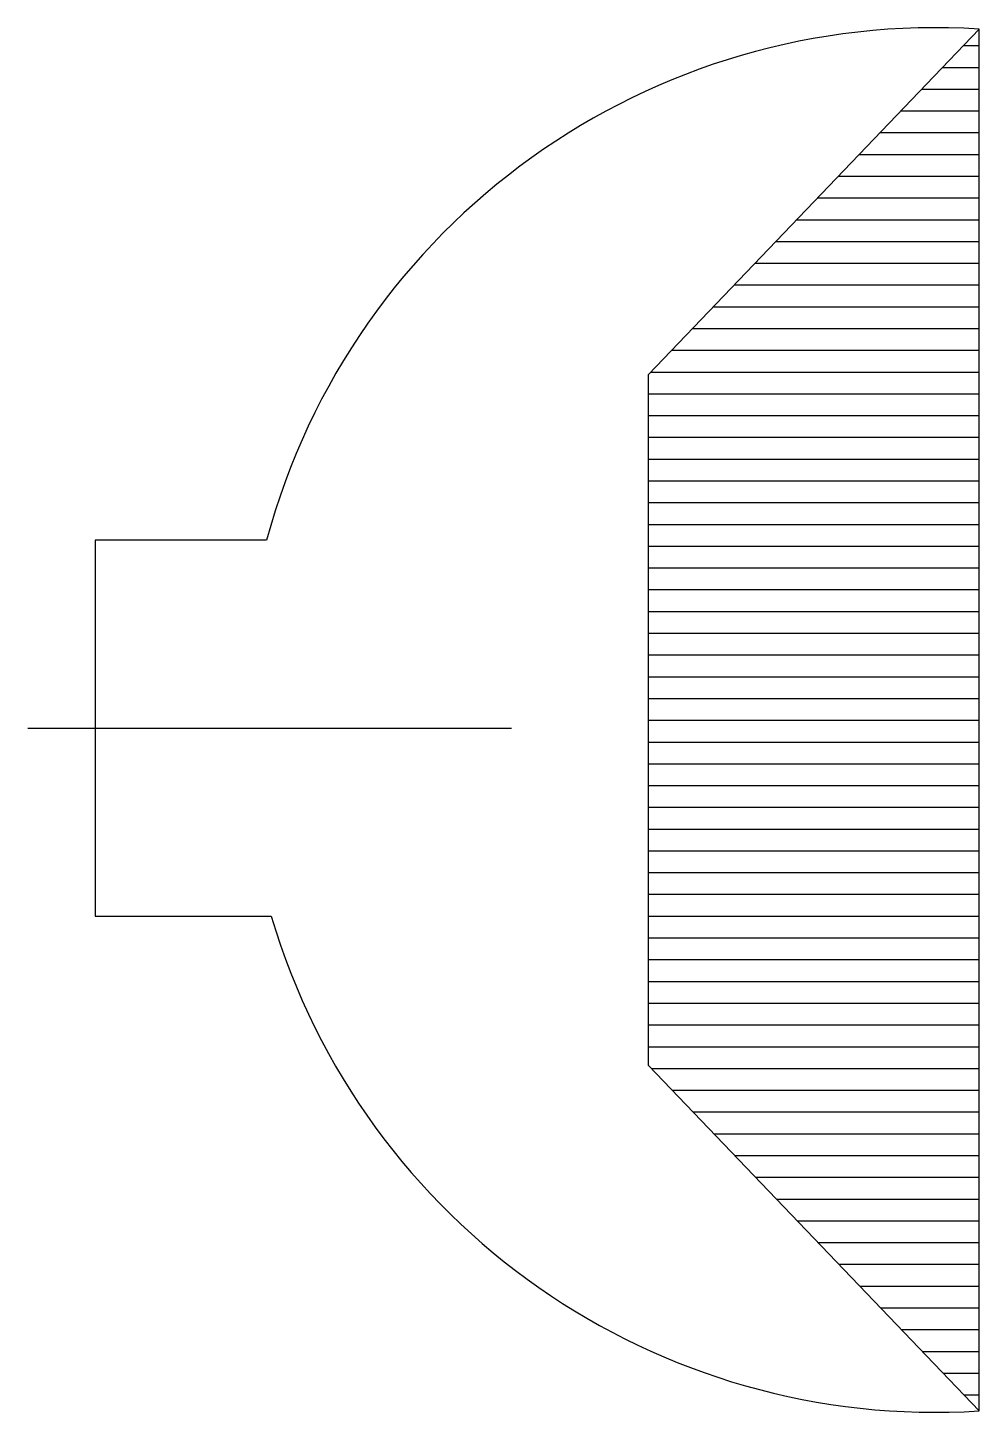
# Model space of a CAD drawing. Extents: x 0 to 38.3, y -27.6 to 28.2.
import ezdxf

# ---------------------------------------------------------------- set-up
doc = ezdxf.new("R2010")
doc.units = 0
doc.header["$LTSCALE"] = 30
doc.header["$MEASUREMENT"] = 0
doc.layers.add('PONTOELETRICO', color=5, linetype='CONTINUOUS')

msp = doc.modelspace()

# ---------------------------------------------------------------- linework, layer by layer
at = {"layer": 'PONTOELETRICO', "linetype": 'CONTINUOUS'}
for p, q in [((38.346, 28.193), (25.016, 14.263)), ((38.346, -27.526), (38.346, 28.193)), ((37.708, 27.526), (38.346, 27.526)), ((36.869, 26.649), (38.346, 26.649)), ((36.029, 25.771), (38.346, 25.771)), ((35.189, 24.894), (38.346, 24.894)), ((34.35, 24.016), (38.346, 24.016)), ((33.51, 23.139), (38.346, 23.139)), ((32.67, 22.261), (38.346, 22.261)), ((31.83, 21.384), (38.346, 21.384)), ((30.991, 20.506), (38.346, 20.506)), ((30.151, 19.629), (38.346, 19.629)), ((29.311, 18.751), (38.346, 18.751)), ((28.471, 17.874), (38.346, 17.874)), ((27.632, 16.996), (38.346, 16.996)), ((26.792, 16.119), (38.346, 16.119)), ((25.952, 15.241), (38.346, 15.241)), ((25.016, -13.596), (25.016, 14.263)), ((25.113, 14.364), (38.346, 14.364)), ((25.016, 13.486), (38.346, 13.486)), ((25.016, 12.609), (38.346, 12.609)), ((25.016, 11.731), (38.346, 11.731)), ((25.016, 10.854), (38.346, 10.854)), ((25.016, 9.976), (38.346, 9.976)), ((25.016, 9.099), (38.346, 9.099)), ((25.016, 8.221), (38.346, 8.221)), ((9.627, 7.582), (2.714, 7.582)), ((2.714, 7.582), (2.714, -7.582)), ((25.016, 7.344), (38.346, 7.344)), ((25.016, 6.466), (38.346, 6.466)), ((25.016, 5.589), (38.346, 5.589)), ((25.016, 4.711), (38.346, 4.711)), ((25.016, 3.834), (38.346, 3.834)), ((25.016, 2.956), (38.346, 2.956)), ((25.016, 2.079), (38.346, 2.079)), ((25.016, 1.201), (38.346, 1.201)), ((0, 0), (19.492, 0)), ((25.016, 0.324), (38.346, 0.324)), ((25.016, -0.554), (38.346, -0.554)), ((25.016, -1.431), (38.346, -1.431)), ((25.016, -2.309), (38.346, -2.309)), ((25.016, -3.186), (38.346, -3.186)), ((25.016, -4.064), (38.346, -4.064)), ((25.016, -4.941), (38.346, -4.941)), ((25.016, -5.819), (38.346, -5.819)), ((25.016, -6.696), (38.346, -6.696)), ((2.714, -7.582), (9.816, -7.582)), ((25.016, -7.574), (38.346, -7.574)), ((25.016, -8.451), (38.346, -8.451)), ((25.016, -9.329), (38.346, -9.329)), ((25.016, -10.206), (38.346, -10.206)), ((25.016, -11.084), (38.346, -11.084)), ((25.016, -11.961), (38.346, -11.961)), ((25.016, -12.839), (38.346, -12.839)), ((25.016, -13.596), (38.346, -27.526)), ((25.131, -13.716), (38.346, -13.716)), ((25.971, -14.594), (38.346, -14.594)), ((26.81, -15.471), (38.346, -15.471)), ((27.65, -16.349), (38.346, -16.349)), ((28.49, -17.226), (38.346, -17.226)), ((29.33, -18.104), (38.346, -18.104)), ((30.169, -18.981), (38.346, -18.981)), ((31.009, -19.859), (38.346, -19.859)), ((31.849, -20.736), (38.346, -20.736)), ((32.688, -21.614), (38.346, -21.614)), ((33.528, -22.491), (38.346, -22.491)), ((34.368, -23.369), (38.346, -23.369)), ((35.208, -24.246), (38.346, -24.246)), ((36.047, -25.124), (38.346, -25.124)), ((36.887, -26.001), (38.346, -26.001)), ((37.727, -26.879), (38.346, -26.879))]:
    msp.add_line(p, q, dxfattribs=at)
for start, end in [(86.3822, 164.9485), (196.4728, 273.6178)]:
    msp.add_arc((36.585, 0.333), 27.915, start, end, dxfattribs=at)

doc.saveas('drawing.dxf')
